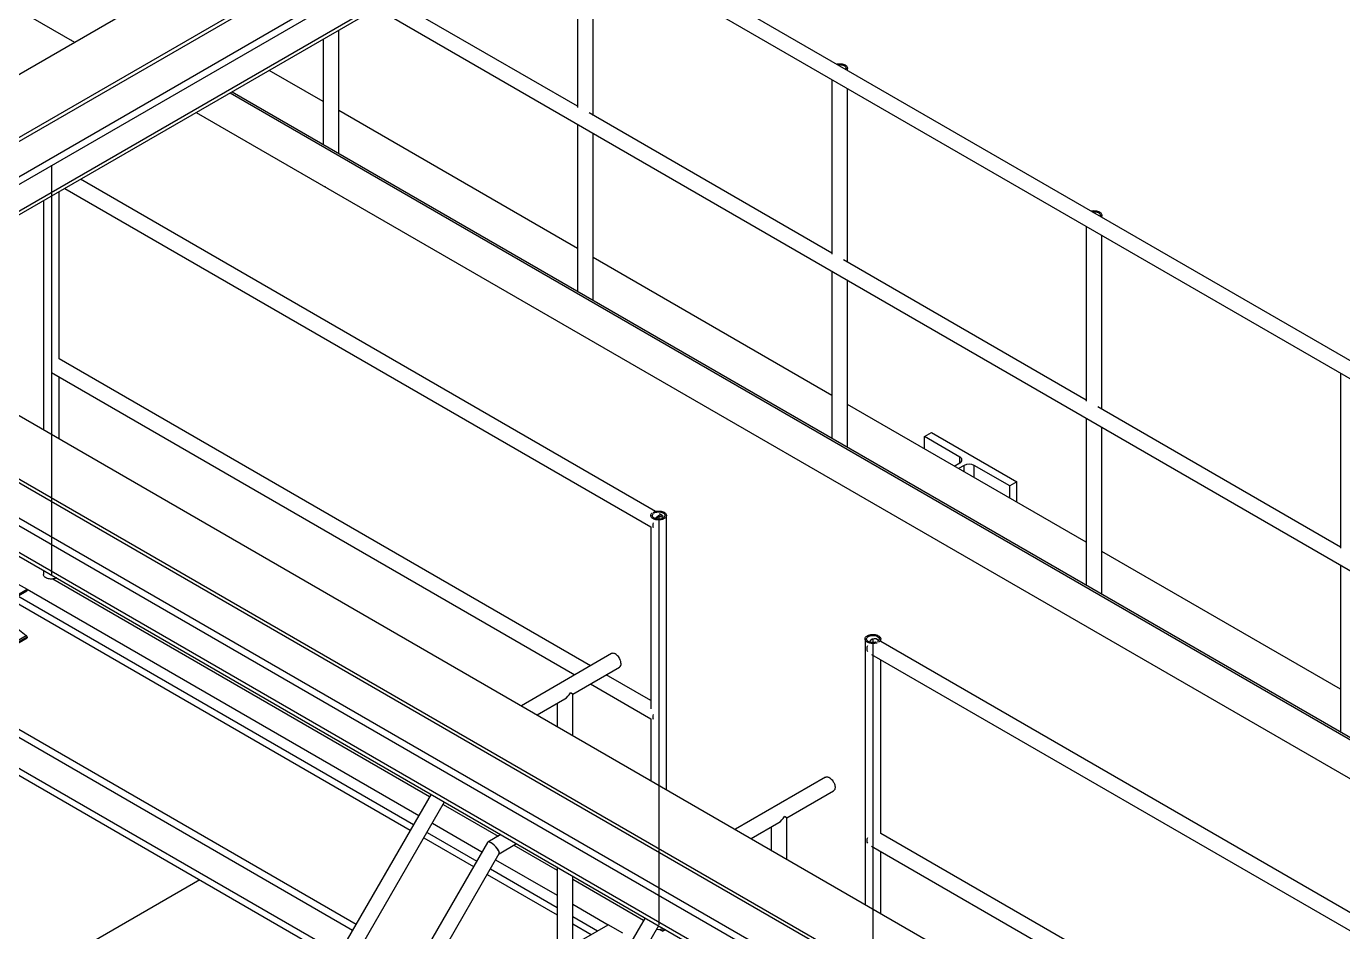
# Model space of a CAD drawing. Header units: inches. Extents: x -1490 to 2215, y -1057 to 1547.
# Drawn here: x 1852.5 to 1962.8, y 1353.5 to 1429.4 of the extents above; entities that cross this region are included whole.
import ezdxf

# ---------------------------------------------------------------- set-up
doc = ezdxf.new("R2010")
doc.units = ezdxf.units.IN
doc.header["$MEASUREMENT"] = 0

msp = doc.modelspace()

# ---------------------------------------------------------------- linework, layer by layer
at = {"color": 7, "linetype": 'Continuous', "lineweight": 25}
for p, q in [((1697.89, 1485.67), (1960.93, 1333.81)), ((1693.29, 1483.02), (1956.34, 1331.16)), ((1693.48, 1482.58), (1955.88, 1331.1)), ((1827.47, 1411.27), (1922.31, 1466.02)), ((1794.51, 1463.87), (1856.55, 1428.06)), ((1832.06, 1408.62), (1926.9, 1463.37)), ((1832.06, 1408.29), (1926.9, 1463.04)), ((1834.54, 1406.78), (1926.9, 1460.1)), ((1835.1, 1406.45), (1924.98, 1458.33)), ((1837.03, 1405.34), (1926.9, 1457.22)), ((1837.31, 1405.18), (1926.9, 1456.9)), ((1895.77, 1438.93), (2017.09, 1368.89)), ((2018.41, 1369.65), (1897.09, 1439.68)), ((1898.7, 1437.24), (1898.7, 1422.59)), ((1900.01, 1421.92), (1900.01, 1436.48)), ((1898.7, 1422.68), (1883.16, 1431.65)), ((1881.85, 1430.89), (2003.17, 1360.85)), ((1878.69, 1418.75), (1878.69, 1429.06)), ((1856.25, 1428.23), (1856.24, 1428.24)), ((1877.38, 1428.3), (1877.38, 1419.5)), ((1877.38, 1423.08), (1872.85, 1425.69)), ((1921.34, 1425.69), (1921.34, 1425.87)), ((1920.02, 1424.93), (1920.02, 1410.28)), ((1869.58, 1423.8), (1990.9, 1353.77)), ((1869.75, 1423.9), (1991.07, 1353.87)), ((1921.34, 1409.61), (1921.34, 1424.17)), ((1898.7, 1410.77), (1878.69, 1422.32)), ((1866.75, 1422.17), (1988.07, 1352.13)), ((1920.02, 1410.37), (1899.67, 1422.12)), ((1898.7, 1421.16), (1898.7, 1407.2)), ((1900.01, 1406.44), (1900.01, 1420.4)), ((1855.72, 1415.8), (1904.85, 1387.44)), ((1905.23, 1388.74), (1857.04, 1416.56)), ((1877.57, 1415.92), (1877.56, 1415.93)), ((1853.94, 1414.78), (1853.94, 1395.58)), ((1855.26, 1401.52), (1855.26, 1415.54)), ((1942.66, 1413.38), (1942.66, 1413.56)), ((1941.35, 1412.62), (1941.35, 1397.97)), ((1942.66, 1397.3), (1942.66, 1411.86)), ((1920.02, 1398.46), (1900.01, 1410.01)), ((1941.35, 1398.06), (1920.99, 1409.81)), ((1920.02, 1408.85), (1920.02, 1394.89)), ((1921.34, 1394.13), (1921.34, 1408.09)), ((1898.9, 1403.61), (1898.89, 1403.62)), ((1826.76, 1402.7), (1949.99, 1331.56)), ((1826.48, 1402.21), (1949.99, 1330.9)), ((1899.8, 1375.8), (1855.26, 1401.52)), ((1824.55, 1401.1), (1948.72, 1329.42)), ((1824.65, 1400.71), (1948.43, 1329.25)), ((1854.61, 1400.37), (1898.49, 1375.04)), ((1962.67, 1400.31), (1962.67, 1385.66)), ((1855.26, 1394.82), (1855.26, 1400)), ((1941.35, 1386.15), (1921.34, 1397.7)), ((1962.67, 1385.75), (1942.31, 1397.5)), ((1941.35, 1396.54), (1941.35, 1382.58)), ((1927.78, 1395.01), (1928.38, 1395.36)), ((1930.75, 1393.29), (1927.78, 1395.01)), ((1927.78, 1393.98), (1927.78, 1395.01)), ((1928.38, 1395.36), (1935.54, 1391.22)), ((1942.66, 1381.82), (1942.66, 1395.78)), ((1930.29, 1392.53), (1930.75, 1392.8)), ((1931.11, 1392.59), (1930.65, 1392.33)), ((1930.75, 1392.8), (1930.75, 1393.29)), ((1931.11, 1392.06), (1931.11, 1392.59)), ((1934.94, 1390.87), (1931.96, 1392.59)), ((1931.96, 1391.57), (1931.96, 1392.59)), ((1920.22, 1391.3), (1920.21, 1391.31)), ((1935.54, 1391.22), (1934.94, 1390.87)), ((1934.94, 1389.85), (1934.94, 1390.87)), ((1935.54, 1389.5), (1935.54, 1391.22)), ((1904.85, 1388.39), (1904.85, 1388.27)), ((1905.81, 1388.41), (1905.58, 1388.54)), ((1906.17, 1365.43), (1906.17, 1388.39)), ((1904.85, 1387.44), (1904.85, 1372.2)), ((1962.67, 1373.84), (1942.66, 1385.39)), ((1853.94, 1383.8), (1853.94, 1383.45)), ((1962.67, 1384.23), (1962.67, 1370.27)), ((1851.33, 1382.93), (1852.57, 1382.22)), ((1854.72, 1383.08), (1886.31, 1364.84)), ((1844.77, 1377.72), (1852.57, 1382.22)), ((1844.79, 1377.65), (1852.57, 1382.14)), ((1844.8, 1377.62), (1852.55, 1382.09)), ((1851.79, 1381.65), (1884.96, 1362.5)), ((1851.79, 1381.65), (1884.96, 1362.5)), ((1852.57, 1382.22), (1852.57, 1382.14)), ((1852.57, 1382.22), (1885.4, 1363.27)), ((1851.47, 1381.22), (1884.69, 1362.04)), ((1846.1, 1374.65), (1852.5, 1378.34)), ((1846.2, 1374.54), (1852.57, 1378.22)), ((1851.64, 1379.01), (1852.5, 1378.34)), ((1852.57, 1378.22), (1852.57, 1378.14)), ((1941.54, 1378.99), (1941.53, 1379)), ((1846.23, 1374.48), (1852.57, 1378.14)), ((1922.81, 1378.04), (1922.81, 1355.82)), ((1923.95, 1377.93), (1923.75, 1378.05)), ((1924.12, 1377.84), (1924.12, 1378.04)), ((1978.36, 1346.53), (1924.12, 1377.84)), ((1901.56, 1376.82), (1894, 1372.45)), ((1923.36, 1376.76), (1977.04, 1345.77)), ((1924.12, 1361.76), (1924.12, 1376.32)), ((1898.31, 1373.42), (1902.22, 1375.68)), ((1904.85, 1372.89), (1901.12, 1375.04)), ((1845.91, 1373.92), (1880.14, 1354.15)), ((1899.8, 1374.28), (1904.85, 1371.37)), ((1845.62, 1373.43), (1879.85, 1353.66)), ((1895.32, 1371.69), (1897.65, 1373.04)), ((1896.99, 1372.66), (1896.99, 1370.73)), ((1898.31, 1369.97), (1898.31, 1373.42)), ((1844.24, 1371.03), (1878.47, 1351.26)), ((1844.5, 1371.48), (1878.73, 1351.72)), ((1904.85, 1371.37), (1904.85, 1366.19)), ((1919.5, 1366.46), (1911.94, 1362.1)), ((1886.43, 1365.05), (1857.93, 1315.7)), ((1916.25, 1363.06), (1920.16, 1365.32)), ((1874.8, 1342.29), (1887.56, 1364.39)), ((1887.45, 1364.18), (1892.05, 1361.53)), ((1916.25, 1359.61), (1916.25, 1363.06)), ((1886.1, 1361.84), (1890.26, 1359.44)), ((1886.1, 1361.84), (1890.26, 1359.44)), ((1886.54, 1362.61), (1890.7, 1360.21)), ((1892.29, 1361.67), (1891.19, 1361.03)), ((1913.26, 1361.34), (1915.59, 1362.68)), ((1914.93, 1362.3), (1914.93, 1360.37)), ((1964.44, 1338.49), (1924.12, 1361.76)), ((1891.16, 1361.01), (1874.81, 1332.69)), ((1885.83, 1361.39), (1889.99, 1358.98)), ((1892.14, 1360.06), (1893.6, 1360.91)), ((1893.36, 1360.77), (1896.99, 1358.67)), ((1923.36, 1360.68), (1963.12, 1337.73)), ((1874.8, 1330.04), (1892.15, 1360.08)), ((1891.84, 1359.55), (1896.99, 1356.58)), ((1924.12, 1355.06), (1924.12, 1360.24)), ((1891.13, 1358.32), (1896.99, 1354.94)), ((1891.4, 1358.78), (1896.99, 1355.55)), ((1891.4, 1358.78), (1896.99, 1355.55)), ((1896.99, 1358.95), (1896.99, 1351.3)), ((1867.04, 1357.86), (1852.78, 1349.63)), ((1898.31, 1351.3), (1898.31, 1358.19)), ((1898.31, 1357.92), (1904.25, 1354.49)), ((1898.31, 1355.82), (1901.27, 1354.1)), ((1904.37, 1354.69), (1875.88, 1305.34)), ((1892.75, 1331.93), (1905.51, 1354.03)), ((1898.31, 1354.8), (1900.39, 1353.59)), ((1898.31, 1354.8), (1900.39, 1353.59)), ((1898.31, 1354.18), (1899.86, 1353.29)), ((1898.31, 1352.39), (1901.27, 1354.1)), ((1902.51, 1353.39), (1901.27, 1354.1)), ((1905.57, 1353.72), (1905.86, 1353.56)), ((1905.86, 1353.78), (1905.86, 1353.56)), ((1906.03, 1353.66), (1905.86, 1353.56)), ((1906.03, 1353.73), (1906.03, 1353.66))]:
    msp.add_line(p, q, dxfattribs=at)
at = {"color": 7, "linetype": 'Continuous'}
for p, q in [((1854.6, 1417.74), (1854.6, 1383.45)), ((1905.51, 1388.39), (1905.51, 1354.1)), ((1923.46, 1378.04), (1923.46, 1343.75))]:
    msp.add_line(p, q, dxfattribs=at)
at = {"color": 7, "linetype": 'Continuous', "lineweight": 25, "flags": 128}
for points in [[(1920.42, 1426.22), (1920.5, 1426.23), (1920.6, 1426.24), (1920.69, 1426.25), (1920.79, 1426.24), (1920.88, 1426.23), (1920.97, 1426.21), (1921.05, 1426.18), (1921.13, 1426.15), (1921.19, 1426.1), (1921.25, 1426.06), (1921.29, 1426.01), (1921.32, 1425.96), (1921.33, 1425.9), (1921.34, 1425.85), (1921.32, 1425.79), (1921.3, 1425.74), (1921.28, 1425.72)], [(1920.52, 1426.16), (1920.53, 1426.16), (1920.61, 1426.17), (1920.7, 1426.17), (1920.79, 1426.16), (1920.87, 1426.15), (1920.95, 1426.13), (1921.02, 1426.1), (1921.08, 1426.06), (1921.13, 1426.02), (1921.17, 1425.98), (1921.19, 1425.93), (1921.2, 1425.88), (1921.2, 1425.83), (1921.18, 1425.78), (1921.18, 1425.78)], [(1941.74, 1413.91), (1941.83, 1413.92), (1941.92, 1413.93), (1942.02, 1413.94), (1942.11, 1413.93), (1942.2, 1413.92), (1942.29, 1413.9), (1942.38, 1413.87), (1942.45, 1413.84), (1942.52, 1413.79), (1942.57, 1413.75), (1942.61, 1413.7), (1942.64, 1413.65), (1942.66, 1413.59), (1942.66, 1413.54), (1942.65, 1413.48), (1942.62, 1413.43), (1942.61, 1413.41)], [(1941.85, 1413.85), (1941.85, 1413.85), (1941.94, 1413.86), (1942.02, 1413.86), (1942.11, 1413.85), (1942.19, 1413.84), (1942.27, 1413.82), (1942.34, 1413.79), (1942.4, 1413.75), (1942.45, 1413.71), (1942.49, 1413.67), (1942.52, 1413.62), (1942.53, 1413.57), (1942.52, 1413.52), (1942.51, 1413.47), (1942.5, 1413.47)], [(1905.97, 1388.13), (1905.9, 1388.09), (1905.82, 1388.06), (1905.73, 1388.04), (1905.64, 1388.02), (1905.54, 1388.02), (1905.45, 1388.02), (1905.35, 1388.03), (1905.26, 1388.04), (1905.18, 1388.07), (1905.1, 1388.1), (1905.03, 1388.14), (1904.97, 1388.18), (1904.92, 1388.23), (1904.88, 1388.28), (1904.86, 1388.33), (1904.85, 1388.39), (1904.86, 1388.44), (1904.88, 1388.5), (1904.91, 1388.55), (1904.95, 1388.6), (1904.98, 1388.62)], [(1905.88, 1388.18), (1905.81, 1388.15), (1905.74, 1388.12), (1905.66, 1388.1), (1905.57, 1388.09), (1905.49, 1388.09), (1905.4, 1388.1), (1905.32, 1388.11), (1905.24, 1388.13), (1905.17, 1388.16), (1905.11, 1388.2), (1905.06, 1388.24), (1905.02, 1388.28), (1905, 1388.33), (1904.98, 1388.38), (1904.99, 1388.43), (1905.01, 1388.48), (1905.04, 1388.53), (1905.08, 1388.57)], [(1905.04, 1388.66), (1905.08, 1388.68), (1905.16, 1388.71), (1905.24, 1388.74), (1905.33, 1388.76), (1905.42, 1388.77), (1905.52, 1388.77), (1905.62, 1388.77), (1905.71, 1388.76), (1905.8, 1388.74), (1905.88, 1388.71), (1905.96, 1388.67), (1906.02, 1388.63), (1906.08, 1388.59), (1906.12, 1388.54), (1906.15, 1388.48), (1906.16, 1388.43), (1906.16, 1388.37), (1906.15, 1388.32), (1906.13, 1388.27), (1906.09, 1388.21), (1906.04, 1388.17), (1905.97, 1388.13), (1905.97, 1388.13)], [(1905.14, 1388.61), (1905.2, 1388.64), (1905.28, 1388.67), (1905.36, 1388.68), (1905.44, 1388.7), (1905.53, 1388.7), (1905.62, 1388.69), (1905.7, 1388.68), (1905.78, 1388.65), (1905.85, 1388.63), (1905.91, 1388.59), (1905.96, 1388.55), (1906, 1388.5), (1906.02, 1388.46), (1906.03, 1388.41), (1906.03, 1388.36), (1906.01, 1388.31), (1905.98, 1388.26), (1905.94, 1388.22), (1905.88, 1388.18)], [(1905.22, 1388.14), (1905.23, 1388.16), (1905.29, 1388.23), (1905.36, 1388.29), (1905.43, 1388.35), (1905.49, 1388.39), (1905.56, 1388.42), (1905.63, 1388.44), (1905.69, 1388.44), (1905.75, 1388.43), (1905.8, 1388.41), (1905.84, 1388.38), (1905.88, 1388.34)], [(1905.3, 1388.12), (1905.33, 1388.15), (1905.39, 1388.2), (1905.45, 1388.25), (1905.51, 1388.29), (1905.57, 1388.31), (1905.63, 1388.32), (1905.68, 1388.32), (1905.73, 1388.3), (1905.77, 1388.27), (1905.8, 1388.23), (1905.83, 1388.18), (1905.84, 1388.16)], [(1855.04, 1383.17), (1854.99, 1383.14), (1854.91, 1383.11), (1854.83, 1383.09), (1854.73, 1383.08), (1854.64, 1383.07), (1854.54, 1383.07), (1854.45, 1383.08), (1854.36, 1383.1), (1854.27, 1383.12), (1854.19, 1383.15), (1854.12, 1383.19), (1854.06, 1383.23), (1854.01, 1383.28), (1853.98, 1383.33), (1853.95, 1383.39), (1853.94, 1383.44), (1853.94, 1383.45)], [(1923.83, 1377.73), (1923.78, 1377.71), (1923.69, 1377.69), (1923.6, 1377.67), (1923.5, 1377.67), (1923.4, 1377.67), (1923.31, 1377.68), (1923.22, 1377.69), (1923.13, 1377.72), (1923.05, 1377.75), (1922.98, 1377.79), (1922.92, 1377.83), (1922.87, 1377.88), (1922.84, 1377.93), (1922.82, 1377.98), (1922.81, 1378.04), (1922.81, 1378.09), (1922.83, 1378.15), (1922.86, 1378.2), (1922.91, 1378.25), (1922.97, 1378.29), (1923.03, 1378.33), (1923.11, 1378.37), (1923.2, 1378.39), (1923.29, 1378.41), (1923.38, 1378.42), (1923.48, 1378.42), (1923.57, 1378.42), (1923.67, 1378.41), (1923.75, 1378.39), (1923.84, 1378.36), (1923.91, 1378.32), (1923.98, 1378.28), (1924.03, 1378.24), (1924.07, 1378.19), (1924.1, 1378.13), (1924.12, 1378.08), (1924.12, 1378.02), (1924.11, 1377.97), (1924.08, 1377.92), (1924.04, 1377.87), (1923.99, 1377.82), (1923.93, 1377.78), (1923.93, 1377.78)], [(1923.73, 1377.78), (1923.69, 1377.77), (1923.61, 1377.75), (1923.53, 1377.74), (1923.44, 1377.74), (1923.36, 1377.75), (1923.27, 1377.76), (1923.2, 1377.78), (1923.13, 1377.81), (1923.06, 1377.85), (1923.01, 1377.89), (1922.98, 1377.93), (1922.95, 1377.98), (1922.94, 1378.03), (1922.94, 1378.08), (1922.96, 1378.13), (1922.99, 1378.18), (1923.04, 1378.22), (1923.09, 1378.26), (1923.16, 1378.29), (1923.23, 1378.32), (1923.31, 1378.34), (1923.4, 1378.35), (1923.49, 1378.35), (1923.57, 1378.34), (1923.66, 1378.33), (1923.73, 1378.31), (1923.8, 1378.28), (1923.86, 1378.24), (1923.91, 1378.2), (1923.95, 1378.16), (1923.98, 1378.11), (1923.99, 1378.06), (1923.98, 1378.01), (1923.97, 1377.96), (1923.94, 1377.91), (1923.89, 1377.87), (1923.84, 1377.83)], [(1902.36, 1375.98), (1902.35, 1376.06), (1902.34, 1376.15), (1902.31, 1376.23), (1902.28, 1376.32), (1902.24, 1376.41), (1902.19, 1376.49), (1902.13, 1376.57), (1902.07, 1376.64), (1902.01, 1376.7), (1901.94, 1376.75), (1901.87, 1376.8), (1901.81, 1376.83), (1901.74, 1376.84), (1901.68, 1376.85), (1901.62, 1376.84), (1901.57, 1376.82), (1901.56, 1376.82)], [(1919.5, 1366.46), (1919.53, 1366.48), (1919.59, 1366.49), (1919.65, 1366.49), (1919.71, 1366.48), (1919.78, 1366.46), (1919.85, 1366.42), (1919.92, 1366.37), (1919.98, 1366.31), (1920.04, 1366.25), (1920.1, 1366.17), (1920.15, 1366.09), (1920.2, 1366.01), (1920.24, 1365.92), (1920.27, 1365.83), (1920.29, 1365.75), (1920.3, 1365.66), (1920.3, 1365.59), (1920.29, 1365.51), (1920.27, 1365.45), (1920.24, 1365.4), (1920.2, 1365.35), (1920.16, 1365.32)]]:
    msp.add_lwpolyline(points, dxfattribs=at)
at = {"color": 7, "linetype": 'Continuous', "lineweight": 25}
for centre, radius, start, end in [((1930.66, 1393.05), 0.264, 291.6744, 68.3256), ((1931.54, 1391.78), 0.915, 62.391, 117.609), ((1905.81, 1387.56), 0.802, 163.8326, 179.2633), ((1905.46, 1387.56), 0.45, 178.6877, 201.6502), ((1852.52, 1382.13), 0.0538, 304.7388, 6.5733), ((1852.4, 1378.21), 0.172, 2.8998, 51.6282), ((1923.8, 1377.2), 0.846, 160.809, 178.9075), ((1923.37, 1377.2), 0.413, 177.7625, 207.6461), ((1923.61, 1377.58), 0.492, 74.2035, 154.0934), ((1902.03, 1375.95), 0.327, 305.2604, 6.0518), ((1905.81, 1371.49), 0.802, 163.8326, 179.2633), ((1905.46, 1371.49), 0.45, 178.6877, 201.6502), ((1923.8, 1361.12), 0.846, 160.809, 178.9075), ((1923.37, 1361.12), 0.413, 177.7625, 207.6461), ((1905.51, 1354.77), 1.05, 260.3523, 292.5933)]:
    msp.add_arc(centre, radius, start, end, dxfattribs=at)
for centre, major_axis, ratio, start_param, end_param in [((1897.65, 1373.8), (0.465, 0.805), 0.577335, 3.92695, 4.71243), ((1897.65, 1373.8), (0.657, -0.38), 0.00007, 0.000041, 0.785439), ((1915.59, 1363.44), (0.465, 0.805), 0.577335, 3.92695, 4.71243), ((1915.59, 1363.44), (0.657, -0.38), 0.00007, 0.000041, 0.785439), ((1891.65, 1360.54), (-0.48, 0.48), 0.317888, 3.226573, 6.368166), ((1891.65, 1360.54), (-0.48, 0.48), 0.317888, 5.412888, 6.368166), ((1891.65, 1360.54), (-0.48, 0.48), 0.317888, 3.226573, 5.412888)]:
    msp.add_ellipse(centre, major_axis=major_axis, ratio=ratio, start_param=start_param, end_param=end_param, dxfattribs=at)

doc.saveas('drawing.dxf')
